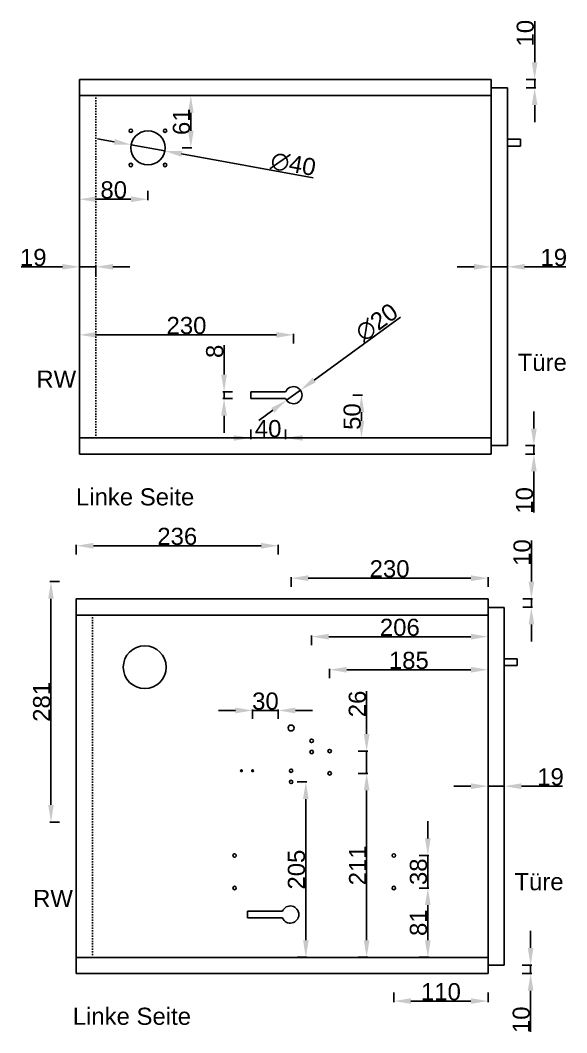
# Model space of a CAD drawing. Header units: millimetres. Extents: x 2630 to 5235, y -135 to 3644.
# Drawn here: x 3720 to 4358, y 739 to 1922 of the extents above; entities that cross this region are included whole.
import ezdxf

# ---------------------------------------------------------------- set-up
doc = ezdxf.new("R2010")
doc.units = ezdxf.units.MM
doc.linetypes.add('ACAD_ISO07W100', pattern=[3, 0, -3])
doc.styles.get("Standard").update_dxf_attribs({"font": 'arial.ttf'})
doc.dimstyles.new('ISO-25', dxfattribs={"dimtxt": 20, "dimasz": 20, "dimexe": 1.25, "dimexo": 0.625, "dimtad": 1, "dimtxsty": 'Standard', "dimcen": 20, "dimadec": 0, "dimazin": 0, "dimtfac": 1, "dimtmove": 0, "dimatfit": 3, "dimfxl": 10, "dimfxlon": 1, "dimarcsym": 0})

# ---------------------------------------------------------------- blocks, each defined once
blk = doc.blocks.new('*D7')
at = {"color": 0, "lineweight": -2, "transparency": 16777216}
for p, q in [((3789.3, 1722.7), (3789.3, 1711.5)), ((3869.3, 1722.7), (3869.3, 1711.5)), ((3849.3, 1712.7), (3809.3, 1712.7))]:
    blk.add_line(p, q, dxfattribs=at)
at = {"color": 0, "transparency": 16777216}
for points in [[(3809.3, 1716.1), (3809.3, 1709.4), (3789.3, 1712.7)], [(3849.3, 1716.1), (3849.3, 1709.4), (3869.3, 1712.7)]]:
    blk.add_solid(points, dxfattribs=at)
at = {"layer": 'Defpoints', "color": 0, "transparency": 16777216}
for p in [(3789.3, 1772.8), (3869.3, 1772.8), (3789.3, 1712.7)]:
    blk.add_point(p, dxfattribs=at)
at = {"color": 0, "transparency": 16777216, "insert": (3829.3, 1723.6), "char_height": 20, "attachment_point": 5}
blk.add_mtext('80', dxfattribs=at)
blk = doc.blocks.new('*D8')
at = {"color": 0, "lineweight": -2, "transparency": 16777216}
for p, q in [((3909.4, 1833.8), (3920.6, 1833.8)), ((3919.4, 1792.8), (3919.4, 1813.8)), ((3909.4, 1772.8), (3920.6, 1772.8))]:
    blk.add_line(p, q, dxfattribs=at)
at = {"color": 0, "transparency": 16777216}
for points in [[(3916, 1813.8), (3922.7, 1813.8), (3919.4, 1833.8)], [(3916, 1792.8), (3922.7, 1792.8), (3919.4, 1772.8)]]:
    blk.add_solid(points, dxfattribs=at)
at = {"layer": 'Defpoints', "color": 0, "transparency": 16777216}
for p in [(3869.3, 1833.8), (3919.4, 1833.8), (3869.3, 1772.8)]:
    blk.add_point(p, dxfattribs=at)
at = {"color": 0, "transparency": 16777216, "insert": (3908.5, 1803.3), "char_height": 20, "attachment_point": 5, "rotation": 90}
blk.add_mtext('61', dxfattribs=at)
blk = doc.blocks.new('*D9')
at = {"color": 0, "lineweight": -2, "transparency": 16777216}
for p, q in [((4164.1, 1574.8), (4063.5, 1501.5)), ((4031.2, 1477.9), (4047.4, 1489.7)), ((4015, 1466.1), (3998.9, 1454.3))]:
    blk.add_line(p, q, dxfattribs=at)
at = {"color": 0, "transparency": 16777216}
for points in [[(4061.6, 1504.2), (4065.5, 1498.8), (4047.4, 1489.7)], [(4013.1, 1468.8), (4017, 1463.4), (4031.2, 1477.9)]]:
    blk.add_solid(points, dxfattribs=at)
at = {"layer": 'Defpoints', "color": 0, "transparency": 16777216}
for p in [(4047.4, 1489.7), (4031.2, 1477.9)]:
    blk.add_point(p, dxfattribs=at)
at = {"color": 0, "transparency": 16777216, "insert": (4136.6, 1568.8), "char_height": 20, "attachment_point": 5, "rotation": 36.1014}
blk.add_mtext('∅20', dxfattribs=at)
blk = doc.blocks.new('*D10')
at = {"color": 0, "lineweight": -2, "transparency": 16777216}
for p, q in [((3829.9, 1779.9), (3810.2, 1783.5)), ((3849.6, 1776.4), (3889, 1769.2)), ((4062.3, 1737.9), (3908.6, 1765.7))]:
    blk.add_line(p, q, dxfattribs=at)
at = {"color": 0, "transparency": 16777216}
for points in [[(3830.5, 1783.2), (3829.3, 1776.6), (3849.6, 1776.4)], [(3909.2, 1769), (3908.1, 1762.4), (3889, 1769.2)]]:
    blk.add_solid(points, dxfattribs=at)
at = {"layer": 'Defpoints', "color": 0, "transparency": 16777216}
for p in [(3849.6, 1776.4), (3889, 1769.2)]:
    blk.add_point(p, dxfattribs=at)
at = {"color": 0, "transparency": 16777216, "insert": (4039, 1753.7), "char_height": 20, "attachment_point": 5, "rotation": 349.747}
blk.add_mtext('∅40', dxfattribs=at)
blk = doc.blocks.new('*D11')
at = {"color": 0, "lineweight": -2, "transparency": 16777216}
for p, q in [((3789.3, 1544.3), (3789.3, 1555.5)), ((4019.3, 1554.3), (3809.3, 1554.3)), ((4039.3, 1544.3), (4039.3, 1555.5))]:
    blk.add_line(p, q, dxfattribs=at)
at = {"color": 0, "transparency": 16777216}
for points in [[(3809.3, 1557.6), (3809.3, 1550.9), (3789.3, 1554.3)], [(4019.3, 1557.6), (4019.3, 1550.9), (4039.3, 1554.3)]]:
    blk.add_solid(points, dxfattribs=at)
at = {"layer": 'Defpoints', "color": 0, "transparency": 16777216}
for p in [(3789.3, 1554.3), (3789.3, 1483.8), (4039.3, 1483.8)]:
    blk.add_point(p, dxfattribs=at)
at = {"color": 0, "transparency": 16777216, "insert": (3914.3, 1565.1), "char_height": 20, "attachment_point": 5}
blk.add_mtext('230', dxfattribs=at)
blk = doc.blocks.new('*D12')
at = {"color": 0, "lineweight": -2, "transparency": 16777216}
for p, q in [((4108.7, 1483.8), (4120, 1483.8)), ((4118.7, 1463.8), (4118.7, 1453.8)), ((4108.7, 1433.8), (4120, 1433.8))]:
    blk.add_line(p, q, dxfattribs=at)
at = {"color": 0, "transparency": 16777216}
for points in [[(4115.4, 1463.8), (4122, 1463.8), (4118.7, 1483.8)], [(4115.4, 1453.8), (4122, 1453.8), (4118.7, 1433.8)]]:
    blk.add_solid(points, dxfattribs=at)
at = {"layer": 'Defpoints', "color": 0, "transparency": 16777216}
for p in [(4039.3, 1483.8), (4039.3, 1433.8), (4118.7, 1433.8)]:
    blk.add_point(p, dxfattribs=at)
at = {"color": 0, "transparency": 16777216, "insert": (4107.9, 1458.8), "char_height": 20, "attachment_point": 5, "rotation": 90}
blk.add_mtext('50', dxfattribs=at)
blk = doc.blocks.new('*D15')
at = {"color": 0, "lineweight": -2, "transparency": 16777216}
for p, q in [((4250.3, 1633.8), (4230.3, 1633.8)), ((4270.3, 1623.8), (4270.3, 1635)), ((4270.3, 1633.8), (4289.3, 1633.8)), ((4289.3, 1623.8), (4289.3, 1635)), ((4309.3, 1633.8), (4357.3, 1633.8))]:
    blk.add_line(p, q, dxfattribs=at)
at = {"color": 0, "transparency": 16777216}
for points in [[(4250.3, 1637.1), (4250.3, 1630.5), (4270.3, 1633.8)], [(4309.3, 1637.1), (4309.3, 1630.5), (4289.3, 1633.8)]]:
    blk.add_solid(points, dxfattribs=at)
at = {"layer": 'Defpoints', "color": 0, "transparency": 16777216}
for p in [(4289.3, 1633.8), (4270.3, 1433.8), (4289.3, 1433.8)]:
    blk.add_point(p, dxfattribs=at)
at = {"color": 0, "transparency": 16777216, "insert": (4343.3, 1644.6), "char_height": 20, "attachment_point": 5}
blk.add_mtext('19', dxfattribs=at)
blk = doc.blocks.new('*D16')
at = {"color": 0, "lineweight": -2, "transparency": 16777216}
for p, q in [((3769.3, 1633.8), (3721.2, 1633.8)), ((3789.3, 1623.8), (3789.3, 1635)), ((3808.3, 1633.8), (3789.3, 1633.8)), ((3808.3, 1623.8), (3808.3, 1635)), ((3828.3, 1633.8), (3848.3, 1633.8))]:
    blk.add_line(p, q, dxfattribs=at)
at = {"color": 0, "transparency": 16777216}
for points in [[(3769.3, 1637.1), (3769.3, 1630.5), (3789.3, 1633.8)], [(3828.3, 1637.1), (3828.3, 1630.5), (3808.3, 1633.8)]]:
    blk.add_solid(points, dxfattribs=at)
at = {"layer": 'Defpoints', "color": 0, "transparency": 16777216}
for p in [(3789.3, 1633.8), (3789.3, 1433.8), (3808.3, 1433.8)]:
    blk.add_point(p, dxfattribs=at)
at = {"color": 0, "transparency": 16777216, "insert": (3735.3, 1644.6), "char_height": 20, "attachment_point": 5}
blk.add_mtext('19', dxfattribs=at)
blk = doc.blocks.new('*D17')
at = {"color": 0, "lineweight": -2, "transparency": 16777216}
for p, q in [((3989.3, 1443.8), (3989.3, 1432.5)), ((4030.1, 1443.8), (4030.1, 1432.5)), ((3969.3, 1433.8), (3949.3, 1433.8)), ((4030.1, 1433.8), (3989.3, 1433.8)), ((4050.1, 1433.8), (4070.1, 1433.8))]:
    blk.add_line(p, q, dxfattribs=at)
at = {"color": 0, "transparency": 16777216}
for points in [[(3969.3, 1437.1), (3969.3, 1430.5), (3989.3, 1433.8)], [(4050.1, 1437.1), (4050.1, 1430.5), (4030.1, 1433.8)]]:
    blk.add_solid(points, dxfattribs=at)
at = {"layer": 'Defpoints', "color": 0, "transparency": 16777216}
for p in [(3989.3, 1479.8), (4030.1, 1479.8), (3989.3, 1433.8)]:
    blk.add_point(p, dxfattribs=at)
at = {"color": 0, "transparency": 16777216, "insert": (4009.7, 1444.6), "char_height": 20, "attachment_point": 5}
blk.add_mtext('40', dxfattribs=at)
blk = doc.blocks.new('*D18')
at = {"color": 0, "lineweight": -2, "transparency": 16777216}
for p, q in [((4321, 1872.8), (4321, 1920.7)), ((4311, 1852.8), (4322.2, 1852.8)), ((4321, 1842.8), (4321, 1852.8)), ((4311, 1842.8), (4322.2, 1842.8)), ((4321, 1822.8), (4321, 1802.8))]:
    blk.add_line(p, q, dxfattribs=at)
at = {"color": 0, "transparency": 16777216}
for points in [[(4317.6, 1872.8), (4324.3, 1872.8), (4321, 1852.8)], [(4317.6, 1822.8), (4324.3, 1822.8), (4321, 1842.8)]]:
    blk.add_solid(points, dxfattribs=at)
at = {"layer": 'Defpoints', "color": 0, "transparency": 16777216}
for p in [(4270.3, 1852.8), (4321, 1852.8), (4270.3, 1842.8)]:
    blk.add_point(p, dxfattribs=at)
at = {"color": 0, "transparency": 16777216, "insert": (4310.1, 1906.8), "char_height": 20, "attachment_point": 5, "rotation": 90}
blk.add_mtext('10', dxfattribs=at)
blk = doc.blocks.new('*D19')
at = {"color": 0, "lineweight": -2, "transparency": 16777216}
for p, q in [((4320.1, 1444.8), (4320.1, 1464.8)), ((4310.1, 1424.8), (4321.3, 1424.8)), ((4320.1, 1424.8), (4320.1, 1414.8)), ((4310.1, 1414.8), (4321.3, 1414.8)), ((4320.1, 1394.8), (4320.1, 1346.8))]:
    blk.add_line(p, q, dxfattribs=at)
at = {"color": 0, "transparency": 16777216}
for points in [[(4316.7, 1444.8), (4323.4, 1444.8), (4320.1, 1424.8)], [(4316.7, 1394.8), (4323.4, 1394.8), (4320.1, 1414.8)]]:
    blk.add_solid(points, dxfattribs=at)
at = {"layer": 'Defpoints', "color": 0, "transparency": 16777216}
for p in [(4270.3, 1424.8), (4270.3, 1414.8), (4320.1, 1414.8)]:
    blk.add_point(p, dxfattribs=at)
at = {"color": 0, "transparency": 16777216, "insert": (4309.2, 1360.8), "char_height": 20, "attachment_point": 5, "rotation": 90}
blk.add_mtext('10', dxfattribs=at)
blk = doc.blocks.new('*D20')
at = {"color": 0, "lineweight": -2, "transparency": 16777216}
for p, q in [((3958.2, 1507.8), (3958.2, 1542.2)), ((3968.2, 1487.8), (3956.9, 1487.8)), ((3968.2, 1479.8), (3956.9, 1479.8)), ((3958.2, 1479.8), (3958.2, 1487.8)), ((3958.2, 1459.8), (3958.2, 1439.8))]:
    blk.add_line(p, q, dxfattribs=at)
at = {"color": 0, "transparency": 16777216}
for points in [[(3954.8, 1507.8), (3961.5, 1507.8), (3958.2, 1487.8)], [(3954.8, 1459.8), (3961.5, 1459.8), (3958.2, 1479.8)]]:
    blk.add_solid(points, dxfattribs=at)
at = {"layer": 'Defpoints', "color": 0, "transparency": 16777216}
for p in [(3958.2, 1487.8), (3989.3, 1487.8), (3989.3, 1479.8)]:
    blk.add_point(p, dxfattribs=at)
at = {"color": 0, "transparency": 16777216, "insert": (3947.3, 1535), "char_height": 20, "attachment_point": 5, "rotation": 90}
blk.add_mtext('8', dxfattribs=at)
blk = doc.blocks.new('*D37')
at = {"color": 0, "lineweight": -2, "transparency": 16777216}
for p, q in [((4246.5, 1026.9), (4226.5, 1026.9)), ((4266.5, 1016.9), (4266.5, 1028.1)), ((4266.5, 1026.9), (4285.5, 1026.9)), ((4285.5, 1016.9), (4285.5, 1028.1)), ((4305.5, 1026.9), (4353.6, 1026.9))]:
    blk.add_line(p, q, dxfattribs=at)
at = {"color": 0, "transparency": 16777216}
for points in [[(4246.5, 1030.2), (4246.5, 1023.5), (4266.5, 1026.9)], [(4305.5, 1030.2), (4305.5, 1023.5), (4285.5, 1026.9)]]:
    blk.add_solid(points, dxfattribs=at)
at = {"layer": 'Defpoints', "color": 0, "transparency": 16777216}
for p in [(4285.5, 1026.9), (4266.5, 826.9), (4285.5, 826.9)]:
    blk.add_point(p, dxfattribs=at)
at = {"color": 0, "transparency": 16777216, "insert": (4339.5, 1037.7), "char_height": 20, "attachment_point": 5}
blk.add_mtext('19', dxfattribs=at)
blk = doc.blocks.new('*D38')
at = {"color": 0, "lineweight": -2, "transparency": 16777216}
for p, q in [((4317.2, 1265.9), (4317.2, 1313.8)), ((4307.2, 1245.9), (4318.4, 1245.9)), ((4317.2, 1235.9), (4317.2, 1245.9)), ((4307.2, 1235.9), (4318.4, 1235.9)), ((4317.2, 1215.9), (4317.2, 1195.9))]:
    blk.add_line(p, q, dxfattribs=at)
at = {"color": 0, "transparency": 16777216}
for points in [[(4313.9, 1265.9), (4320.5, 1265.9), (4317.2, 1245.9)], [(4313.9, 1215.9), (4320.5, 1215.9), (4317.2, 1235.9)]]:
    blk.add_solid(points, dxfattribs=at)
at = {"layer": 'Defpoints', "color": 0, "transparency": 16777216}
for p in [(4266.5, 1245.9), (4317.2, 1245.9), (4266.5, 1235.9)]:
    blk.add_point(p, dxfattribs=at)
at = {"color": 0, "transparency": 16777216, "insert": (4306.4, 1299.9), "char_height": 20, "attachment_point": 5, "rotation": 90}
blk.add_mtext('10', dxfattribs=at)
blk = doc.blocks.new('*D39')
at = {"color": 0, "lineweight": -2, "transparency": 16777216}
for p, q in [((4316.3, 837.9), (4316.3, 857.9)), ((4306.3, 817.9), (4317.5, 817.9)), ((4316.3, 817.9), (4316.3, 807.9)), ((4306.3, 807.9), (4317.5, 807.9)), ((4316.3, 787.9), (4316.3, 739.9))]:
    blk.add_line(p, q, dxfattribs=at)
at = {"color": 0, "transparency": 16777216}
for points in [[(4312.9, 837.9), (4319.6, 837.9), (4316.3, 817.9)], [(4312.9, 787.9), (4319.6, 787.9), (4316.3, 807.9)]]:
    blk.add_solid(points, dxfattribs=at)
at = {"layer": 'Defpoints', "color": 0, "transparency": 16777216}
for p in [(4266.5, 817.9), (4266.5, 807.9), (4316.3, 807.9)]:
    blk.add_point(p, dxfattribs=at)
at = {"color": 0, "transparency": 16777216, "insert": (4305.4, 753.9), "char_height": 20, "attachment_point": 5, "rotation": 90}
blk.add_mtext('10', dxfattribs=at)
blk = doc.blocks.new('*D35')
at = {"color": 0, "lineweight": -2, "transparency": 16777216}
for p, q in [((4196.2, 965.9), (4196.2, 985.9)), ((4186.2, 945.9), (4197.4, 945.9)), ((4196.2, 945.9), (4196.2, 907.9)), ((4186.2, 907.9), (4197.4, 907.9)), ((4196.2, 887.9), (4196.2, 867.9))]:
    blk.add_line(p, q, dxfattribs=at)
at = {"color": 0, "transparency": 16777216}
for points in [[(4192.8, 965.9), (4199.5, 965.9), (4196.2, 945.9)], [(4192.8, 887.9), (4199.5, 887.9), (4196.2, 907.9)]]:
    blk.add_solid(points, dxfattribs=at)
at = {"layer": 'Defpoints', "color": 0, "transparency": 16777216}
for p in [(4156.5, 945.9), (4156.5, 907.9), (4196.2, 907.9)]:
    blk.add_point(p, dxfattribs=at)
at = {"color": 0, "transparency": 16777216, "insert": (4185.3, 926.9), "char_height": 20, "attachment_point": 5, "rotation": 90}
blk.add_mtext('38', dxfattribs=at)
blk = doc.blocks.new('*D40')
at = {"color": 0, "lineweight": -2, "transparency": 16777216}
for p, q in [((4186.2, 907.9), (4197.4, 907.9)), ((4196.2, 887.9), (4196.2, 846.9)), ((4186.2, 826.9), (4197.4, 826.9))]:
    blk.add_line(p, q, dxfattribs=at)
at = {"color": 0, "transparency": 16777216}
for points in [[(4192.8, 887.9), (4199.5, 887.9), (4196.2, 907.9)], [(4192.8, 846.9), (4199.5, 846.9), (4196.2, 826.9)]]:
    blk.add_solid(points, dxfattribs=at)
at = {"layer": 'Defpoints', "color": 0, "transparency": 16777216}
for p in [(4156.5, 907.9), (4156.5, 826.9), (4196.2, 826.9)]:
    blk.add_point(p, dxfattribs=at)
at = {"color": 0, "transparency": 16777216, "insert": (4185.3, 867.4), "char_height": 20, "attachment_point": 5, "rotation": 90}
blk.add_mtext('81', dxfattribs=at)
blk = doc.blocks.new('*D36')
at = {"color": 0, "lineweight": -2, "transparency": 16777216}
for p, q in [((4156.5, 785.8), (4156.5, 774.6)), ((4266.5, 785.8), (4266.5, 774.6)), ((4176.5, 775.8), (4246.5, 775.8))]:
    blk.add_line(p, q, dxfattribs=at)
at = {"color": 0, "transparency": 16777216}
for points in [[(4176.5, 779.1), (4176.5, 772.5), (4156.5, 775.8)], [(4246.5, 779.1), (4246.5, 772.5), (4266.5, 775.8)]]:
    blk.add_solid(points, dxfattribs=at)
at = {"layer": 'Defpoints', "color": 0, "transparency": 16777216}
for p in [(4156.5, 905.9), (4266.5, 907.9), (4266.5, 775.8)]:
    blk.add_point(p, dxfattribs=at)
at = {"color": 0, "transparency": 16777216, "insert": (4211.5, 786.6), "char_height": 20, "attachment_point": 5}
blk.add_mtext('110', dxfattribs=at)
blk = doc.blocks.new('*D41')
at = {"color": 0, "lineweight": -2, "transparency": 16777216}
for p, q in [((4124.7, 1087.9), (4124.7, 1138.1)), ((4114.7, 1067.9), (4126, 1067.9)), ((4124.7, 1041.9), (4124.7, 1067.9)), ((4114.7, 1041.9), (4126, 1041.9)), ((4124.7, 1021.9), (4124.7, 1001.9))]:
    blk.add_line(p, q, dxfattribs=at)
at = {"color": 0, "transparency": 16777216}
for points in [[(4121.4, 1087.9), (4128.1, 1087.9), (4124.7, 1067.9)], [(4121.4, 1021.9), (4128.1, 1021.9), (4124.7, 1041.9)]]:
    blk.add_solid(points, dxfattribs=at)
at = {"layer": 'Defpoints', "color": 0, "transparency": 16777216}
for p in [(4081.5, 1067.9), (4124.7, 1067.9), (4081.5, 1041.9)]:
    blk.add_point(p, dxfattribs=at)
at = {"color": 0, "transparency": 16777216, "insert": (4113.9, 1123), "char_height": 20, "attachment_point": 5, "rotation": 90}
blk.add_mtext('26', dxfattribs=at)
blk = doc.blocks.new('*D42')
at = {"color": 0, "lineweight": -2, "transparency": 16777216}
for p, q in [((4114.7, 1041.9), (4126, 1041.9)), ((4124.7, 1021.9), (4124.7, 846.9)), ((4114.7, 826.9), (4126, 826.9))]:
    blk.add_line(p, q, dxfattribs=at)
at = {"color": 0, "transparency": 16777216}
for points in [[(4121.4, 1021.9), (4128.1, 1021.9), (4124.7, 1041.9)], [(4121.4, 846.9), (4128.1, 846.9), (4124.7, 826.9)]]:
    blk.add_solid(points, dxfattribs=at)
at = {"layer": 'Defpoints', "color": 0, "transparency": 16777216}
for p in [(4081.5, 1041.9), (4080, 826.9), (4124.7, 826.9)]:
    blk.add_point(p, dxfattribs=at)
at = {"color": 0, "transparency": 16777216, "insert": (4114.1, 934.4), "char_height": 20, "attachment_point": 5, "rotation": 90}
blk.add_mtext('211', dxfattribs=at)
blk = doc.blocks.new('*D43')
at = {"color": 0, "lineweight": -2, "transparency": 16777216}
for p, q in [((4043.7, 1031.9), (4054.9, 1031.9)), ((4053.7, 1011.9), (4053.7, 846.9)), ((4043.7, 826.9), (4054.9, 826.9))]:
    blk.add_line(p, q, dxfattribs=at)
at = {"color": 0, "transparency": 16777216}
for points in [[(4050.4, 1011.9), (4057, 1011.9), (4053.7, 1031.9)], [(4050.4, 846.9), (4057, 846.9), (4053.7, 826.9)]]:
    blk.add_solid(points, dxfattribs=at)
at = {"layer": 'Defpoints', "color": 0, "transparency": 16777216}
for p in [(4036.5, 1031.9), (4026, 826.9), (4053.7, 826.9)]:
    blk.add_point(p, dxfattribs=at)
at = {"color": 0, "transparency": 16777216, "insert": (4042.8, 929.4), "char_height": 20, "attachment_point": 5, "rotation": 90}
blk.add_mtext('205', dxfattribs=at)
blk = doc.blocks.new('*D45')
at = {"color": 0, "lineweight": -2, "transparency": 16777216}
for p, q in [((4081.5, 1153), (4081.5, 1164.2)), ((4101.5, 1163), (4246.5, 1163)), ((4266.5, 1153), (4266.5, 1164.2))]:
    blk.add_line(p, q, dxfattribs=at)
at = {"color": 0, "transparency": 16777216}
for points in [[(4101.5, 1166.3), (4101.5, 1159.6), (4081.5, 1163)], [(4246.5, 1166.3), (4246.5, 1159.6), (4266.5, 1163)]]:
    blk.add_solid(points, dxfattribs=at)
at = {"layer": 'Defpoints', "color": 0, "transparency": 16777216}
for p in [(4266.5, 1163), (4081.5, 1067.9), (4266.5, 1067.9)]:
    blk.add_point(p, dxfattribs=at)
at = {"color": 0, "transparency": 16777216, "insert": (4174, 1173.8), "char_height": 20, "attachment_point": 5}
blk.add_mtext('185', dxfattribs=at)
blk = doc.blocks.new('*D46')
at = {"color": 0, "lineweight": -2, "transparency": 16777216}
for p, q in [((4060.5, 1191.6), (4060.5, 1202.8)), ((4080.5, 1201.6), (4246.5, 1201.6)), ((4266.5, 1191.6), (4266.5, 1202.8))]:
    blk.add_line(p, q, dxfattribs=at)
at = {"color": 0, "transparency": 16777216}
for points in [[(4080.5, 1204.9), (4080.5, 1198.2), (4060.5, 1201.6)], [(4246.5, 1204.9), (4246.5, 1198.2), (4266.5, 1201.6)]]:
    blk.add_solid(points, dxfattribs=at)
at = {"layer": 'Defpoints', "color": 0, "transparency": 16777216}
for p in [(4266.5, 1201.6), (4060.5, 1079.9), (4266.5, 1079.9)]:
    blk.add_point(p, dxfattribs=at)
at = {"color": 0, "transparency": 16777216, "insert": (4163.5, 1212.4), "char_height": 20, "attachment_point": 5}
blk.add_mtext('206', dxfattribs=at)
blk = doc.blocks.new('*D47')
at = {"color": 0, "lineweight": -2, "transparency": 16777216}
for p, q in [((4036.5, 1259.9), (4036.5, 1271.2)), ((4056.5, 1269.9), (4246.5, 1269.9)), ((4266.5, 1259.9), (4266.5, 1271.2))]:
    blk.add_line(p, q, dxfattribs=at)
at = {"color": 0, "transparency": 16777216}
for points in [[(4056.5, 1273.3), (4056.5, 1266.6), (4036.5, 1269.9)], [(4246.5, 1273.3), (4246.5, 1266.6), (4266.5, 1269.9)]]:
    blk.add_solid(points, dxfattribs=at)
at = {"layer": 'Defpoints', "color": 0, "transparency": 16777216}
for p in [(4266.5, 1269.9), (4036.5, 1094.9), (4266.5, 1094.9)]:
    blk.add_point(p, dxfattribs=at)
at = {"color": 0, "transparency": 16777216, "insert": (4151.5, 1280.8), "char_height": 20, "attachment_point": 5}
blk.add_mtext('230', dxfattribs=at)
blk = doc.blocks.new('*D48')
at = {"color": 0, "lineweight": -2, "transparency": 16777216}
for p, q in [((3766, 1265.9), (3754.7, 1265.9)), ((3756, 1245.9), (3756, 1004.9)), ((3766, 984.9), (3754.7, 984.9))]:
    blk.add_line(p, q, dxfattribs=at)
at = {"color": 0, "transparency": 16777216}
for points in [[(3752.7, 1245.9), (3759.3, 1245.9), (3756, 1265.9)], [(3752.7, 1004.9), (3759.3, 1004.9), (3756, 984.9)]]:
    blk.add_solid(points, dxfattribs=at)
at = {"layer": 'Defpoints', "color": 0, "transparency": 16777216}
for p in [(3785.5, 1265.9), (3756, 984.9), (3785.5, 984.9)]:
    blk.add_point(p, dxfattribs=at)
at = {"color": 0, "transparency": 16777216, "insert": (3745.2, 1125.4), "char_height": 20, "attachment_point": 5, "rotation": 90}
blk.add_mtext('281', dxfattribs=at)
blk = doc.blocks.new('*D49')
at = {"color": 0, "lineweight": -2, "transparency": 16777216}
for p, q in [((3785.5, 1297.8), (3785.5, 1309.1)), ((3805.5, 1307.8), (4001.5, 1307.8)), ((4021.5, 1297.8), (4021.5, 1309.1))]:
    blk.add_line(p, q, dxfattribs=at)
at = {"color": 0, "transparency": 16777216}
for points in [[(3805.5, 1311.2), (3805.5, 1304.5), (3785.5, 1307.8)], [(4001.5, 1311.2), (4001.5, 1304.5), (4021.5, 1307.8)]]:
    blk.add_solid(points, dxfattribs=at)
at = {"layer": 'Defpoints', "color": 0, "transparency": 16777216}
for p in [(4021.5, 1307.8), (3785.5, 1265.9), (4021.5, 1265.9)]:
    blk.add_point(p, dxfattribs=at)
at = {"color": 0, "transparency": 16777216, "insert": (3903.5, 1318.7), "char_height": 20, "attachment_point": 5}
blk.add_mtext('236', dxfattribs=at)
blk = doc.blocks.new('*D50')
at = {"color": 0, "lineweight": -2, "transparency": 16777216}
for p, q in [((3971.5, 1115.4), (3951.5, 1115.4)), ((3991.5, 1105.4), (3991.5, 1116.6)), ((3991.5, 1115.4), (4021.5, 1115.4)), ((4021.5, 1105.4), (4021.5, 1116.6)), ((4041.5, 1115.4), (4061.5, 1115.4))]:
    blk.add_line(p, q, dxfattribs=at)
at = {"color": 0, "transparency": 16777216}
for points in [[(3971.5, 1118.7), (3971.5, 1112), (3991.5, 1115.4)], [(4041.5, 1118.7), (4041.5, 1112), (4021.5, 1115.4)]]:
    blk.add_solid(points, dxfattribs=at)
at = {"layer": 'Defpoints', "color": 0, "transparency": 16777216}
for p in [(4021.5, 1115.4), (3991.5, 1044.9), (4021.5, 1044.9)]:
    blk.add_point(p, dxfattribs=at)
at = {"color": 0, "transparency": 16777216, "insert": (4006.5, 1126.2), "char_height": 20, "attachment_point": 5}
blk.add_mtext('30', dxfattribs=at)

msp = doc.modelspace()

# ---------------------------------------------------------------- linework, layer by layer
for p, q in [((3789.289, 1852.798), (3789.289, 1833.798)), ((3789.289, 1852.798), (3869.289, 1852.798)), ((4270.289, 1852.798), (3789.289, 1852.798)), ((4270.289, 1842.798), (4270.289, 1852.798)), ((4270.289, 1852.798), (4270.289, 1414.798)), ((4289.289, 1842.798), (4270.289, 1842.798)), ((4289.289, 1842.798), (4270.289, 1842.798)), ((4270.289, 1842.798), (4270.289, 1833.798)), ((4289.289, 1424.798), (4289.289, 1842.798)), ((3789.289, 1433.798), (3789.289, 1833.798)), ((3789.289, 1833.798), (3808.289, 1833.798)), ((3789.289, 1833.798), (3889.289, 1833.798)), ((3789.289, 1833.798), (3869.289, 1833.798)), ((4270.289, 1833.798), (3789.289, 1833.798)), ((4289.289, 1833.798), (4289.289, 1433.798)), ((4289.289, 1433.798), (4289.289, 1833.798)), ((4289.289, 1782.798), (4304.289, 1782.798)), ((4304.289, 1774.798), (4289.289, 1774.798)), ((4304.289, 1782.798), (4304.289, 1774.798)), ((3789.289, 1433.798), (3789.289, 1483.798)), ((3989.289, 1479.798), (3989.289, 1487.798)), ((3989.289, 1487.798), (4030.123, 1487.798)), ((3989.289, 1483.798), (3989.289, 1479.798)), ((3989.289, 1479.798), (4030.123, 1479.798)), ((4030.123, 1479.798), (3989.289, 1479.798)), ((3789.289, 1433.798), (3789.289, 1414.798)), ((3789.289, 1414.798), (3789.289, 1433.798)), ((4270.289, 1433.798), (3789.289, 1433.798)), ((4270.289, 1414.798), (4270.289, 1424.798)), ((4270.289, 1424.798), (4289.289, 1424.798)), ((4270.289, 1414.798), (3789.289, 1414.798)), ((3785.496, 1245.877), (3785.496, 1226.877)), ((3785.496, 1245.877), (3865.496, 1245.877)), ((4266.496, 1245.877), (3785.496, 1245.877)), ((3785.496, 1245.877), (3785.496, 1001.519)), ((4266.496, 1235.877), (4266.496, 1245.877)), ((4266.496, 1245.877), (4266.496, 807.877)), ((4285.496, 1235.877), (4266.496, 1235.877)), ((4285.496, 1235.877), (4266.496, 1235.877)), ((4266.496, 1235.877), (4266.496, 1226.877)), ((4285.496, 817.877), (4285.496, 1235.877)), ((3785.496, 826.877), (3785.496, 1226.877)), ((3785.496, 1226.877), (3804.496, 1226.877)), ((3785.496, 1226.877), (3885.496, 1226.877)), ((3785.496, 1226.877), (3865.496, 1226.877)), ((4266.496, 1226.877), (3785.496, 1226.877)), ((3785.496, 1226.877), (3865.496, 1226.877)), ((4266.496, 1226.877), (4036.496, 1226.877)), ((4266.496, 1226.877), (4060.496, 1226.877)), ((4266.496, 1226.877), (4081.496, 1226.877)), ((4266.496, 1226.877), (4081.496, 1226.877)), ((4285.496, 1226.877), (4285.496, 826.877)), ((4285.496, 826.877), (4285.496, 1226.877)), ((4285.496, 1175.877), (4300.496, 1175.877)), ((4300.496, 1175.877), (4300.496, 1167.877)), ((4300.496, 1167.877), (4285.496, 1167.877)), ((3785.496, 826.877), (3785.496, 876.877)), ((3985.496, 872.877), (3985.496, 880.877)), ((3985.496, 880.877), (4026.331, 880.877)), ((3985.496, 876.877), (3985.496, 872.877)), ((3985.496, 872.877), (4026.331, 872.877)), ((4026.331, 872.877), (3985.496, 872.877)), ((3785.496, 826.877), (3785.496, 807.877)), ((3785.496, 807.877), (3785.496, 826.877)), ((4266.496, 826.877), (3785.496, 826.877)), ((4025.996, 826.877), (4080.048, 826.877)), ((4266.496, 826.877), (4156.496, 826.877)), ((4266.496, 807.877), (4266.496, 817.877)), ((4266.496, 817.877), (4285.496, 817.877)), ((4266.496, 807.877), (3785.496, 807.877))]:
    msp.add_line(p, q)
at = {"linetype": 'ACAD_ISO07W100'}
for p, q in [((3808.289, 1833.798), (3808.289, 1433.798)), ((4270.289, 1433.798), (4270.289, 1833.798)), ((3804.496, 1226.877), (3804.496, 826.877)), ((4266.496, 826.877), (4266.496, 1226.877))]:
    msp.add_line(p, q, dxfattribs=at)
for centre, radius in [((3849.289, 1792.798), 2), ((3869.289, 1772.798), 20), ((3889.289, 1792.798), 2), ((3849.289, 1752.798), 2), ((3889.289, 1752.798), 2), ((3865.496, 1165.877), 25), ((4036.496, 1094.877), 3.5), ((4060.496, 1079.877), 2), ((4060.55, 1066.877), 2), ((4081.496, 1067.877), 2), ((3978.496, 1044.877), 1), ((3991.496, 1044.877), 1), ((4036.496, 1044.877), 2), ((4081.496, 1041.877), 2), ((4036.496, 1031.877), 2), ((3970.496, 945.877), 2), ((4156.496, 945.877), 2), ((3970.496, 907.877), 2), ((4156.496, 907.877), 2)]:
    msp.add_circle(centre, radius)
for centre in [(4039.289, 1483.798), (4035.496, 876.877)]:
    msp.add_arc(centre, 10, 203.578178, 156.421822)

# ---------------------------------------------------------------- texts
at = {"char_height": 20, "attachment_point": 1}
for s, width, insert in [('Türe', 479.08902, (4301.143, 1532.177)), ('RW', 159.41278, (3738.922, 1512.572)), ('Linke Seite', 408.66892, (3785.181, 1374.955)), ('Türe', 479.08902, (4297.35, 925.255)), ('RW', 159.41278, (3735.129, 905.651)), ('Linke Seite', 408.66892, (3781.388, 768.034))]:
    msp.add_mtext_dynamic_manual_height_columns(s, width=width, gutter_width=12.5, heights=[0], dxfattribs=dict(at, insert=insert))

# ---------------------------------------------------------------- dimensions: what is measured, and where the dimension line sits
for base, p1, p2, picture, middle in [((4320.98, 1852.798), (4270.289, 1842.798), (4270.289, 1852.798), '*D18', (4310.143, 1906.772)), ((3919.365, 1833.798), (3869.289, 1772.798), (3869.289, 1833.798), '*D8', (3908.529, 1803.298)), ((3958.162, 1487.798), (3989.289, 1479.798), (3989.289, 1487.798), '*D20', (3947.325, 1535.012)), ((4118.714, 1433.798), (4039.289, 1483.798), (4039.289, 1433.798), '*D12', (4107.878, 1458.798)), ((4320.071, 1414.798), (4270.289, 1424.798), (4270.289, 1414.798), '*D19', (4309.235, 1360.824)), ((4317.187, 1245.877), (4266.496, 1235.877), (4266.496, 1245.877), '*D38', (4306.35, 1299.851)), ((3755.991, 984.877), (3785.496, 1265.877), (3785.496, 984.877), '*D48', (3745.154, 1125.377)), ((4124.748, 1067.877), (4081.496, 1041.877), (4081.496, 1067.877), '*D41', (4113.912, 1122.99)), ((4053.683, 826.877), (4036.496, 1031.877), (4025.996, 826.877), '*D43', (4042.847, 929.377)), ((4196.154, 907.877), (4156.496, 945.877), (4156.496, 907.877), '*D35', (4185.311, 926.877)), ((4196.154, 826.877), (4156.496, 907.877), (4156.496, 826.877), '*D40', (4185.318, 867.377)), ((4316.278, 807.877), (4266.496, 817.877), (4266.496, 807.877), '*D39', (4305.442, 753.902))]:
    dim = msp.add_linear_dim(base=base, p1=p1, p2=p2, angle=90, dimstyle='ISO-25')
    dim.commit()
    dim.dimension.update_dxf_attribs({"geometry": picture, "text_midpoint": middle})
for p1, p2, picture, middle in [((3849.608, 1776.358), (3888.969, 1769.238), '*D10', (4036.945, 1742.472)), ((4031.209, 1477.906), (4047.368, 1489.69), '*D9', (4143.283, 1559.636))]:
    dim = msp.add_diameter_dim_2p(p1=p1, p2=p2, dimstyle='ISO-25')
    dim.commit()
    dim.dimension.update_dxf_attribs({"geometry": picture, "text_midpoint": middle, "dimtype": 163})
for base, p1, p2, picture, middle in [((3789.289, 1712.739), (3869.289, 1772.798), (3789.289, 1772.798), '*D7', (3829.289, 1723.575)), ((3789.289, 1633.798), (3808.289, 1433.798), (3789.289, 1433.798), '*D16', (3735.26, 1644.635)), ((4289.289, 1633.798), (4270.289, 1433.798), (4289.289, 1433.798), '*D15', (4343.317, 1644.635)), ((4021.496, 1307.84), (3785.496, 1265.877), (4021.496, 1265.877), '*D49', (3903.496, 1318.683)), ((4266.496, 1269.943), (4036.496, 1094.877), (4266.496, 1094.877), '*D47', (4151.496, 1280.786)), ((4266.496, 1201.583), (4060.496, 1079.877), (4266.496, 1079.877), '*D46', (4163.496, 1212.419)), ((4266.496, 1162.978), (4081.496, 1067.877), (4266.496, 1067.877), '*D45', (4173.996, 1173.814)), ((4021.496, 1115.377), (3991.496, 1044.877), (4021.496, 1044.877), '*D50', (4006.496, 1126.22)), ((4285.496, 1026.877), (4266.496, 826.877), (4285.496, 826.877), '*D37', (4339.524, 1037.713)), ((4266.496, 775.807), (4156.496, 905.877), (4266.496, 907.877), '*D36', (4211.496, 786.644))]:
    dim = msp.add_linear_dim(base=base, p1=p1, p2=p2, dimstyle='ISO-25')
    dim.commit()
    dim.dimension.update_dxf_attribs({"geometry": picture, "text_midpoint": middle})
dim = msp.add_linear_dim(base=(3789.289, 1554.26), p1=(4039.289, 1483.798), p2=(3789.289, 1483.798), text='230', dimstyle='ISO-25')
dim.commit()
dim.dimension.update_dxf_attribs({"geometry": '*D11', "text_midpoint": (3914.289, 1554.26), "dimtype": 160})
dim = msp.add_linear_dim(base=(3989.289, 1433.798), p1=(4030.123, 1479.798), p2=(3989.289, 1479.798), text='40', dimstyle='ISO-25')
dim.commit()
dim.dimension.update_dxf_attribs({"geometry": '*D17', "text_midpoint": (4009.706, 1444.635)})
dim = msp.add_linear_dim(base=(4124.748, 826.877), p1=(4081.496, 1041.877), p2=(4080.048, 826.877), angle=90, text='211', dimstyle='ISO-25')
dim.commit()
dim.dimension.update_dxf_attribs({"geometry": '*D42', "text_midpoint": (4114.082, 934.377)})

doc.saveas('drawing.dxf')
